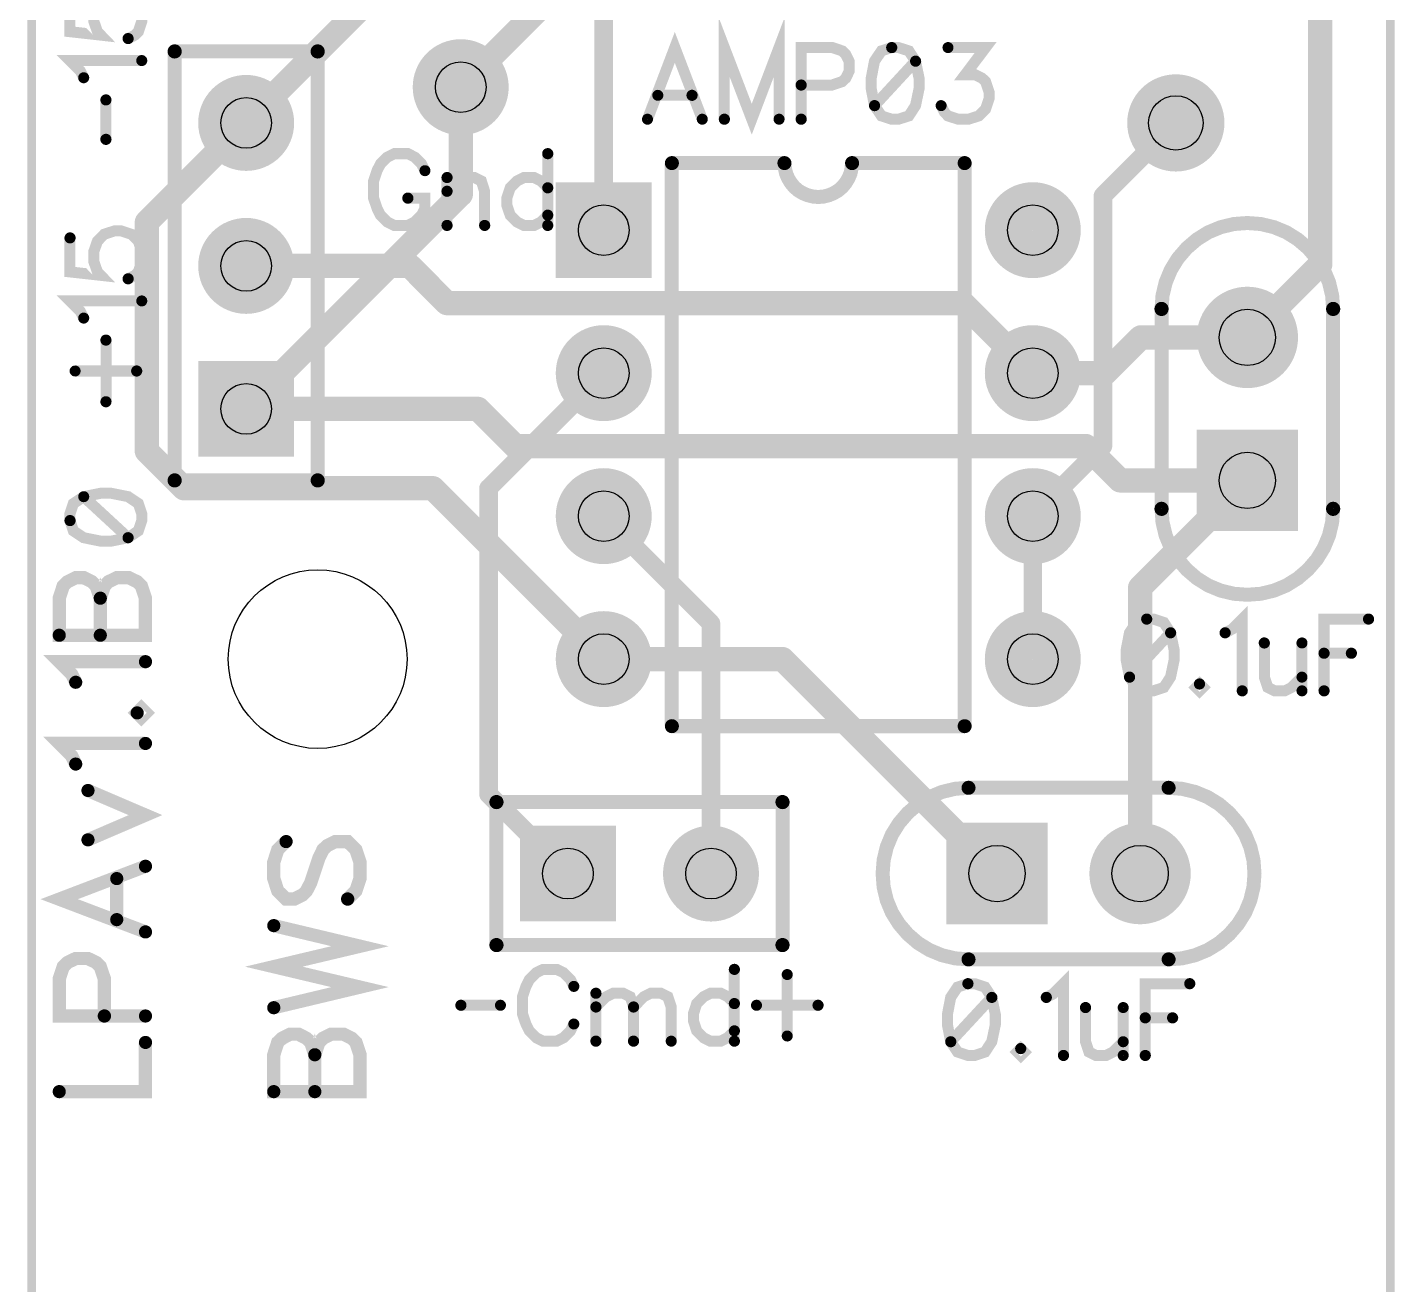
# Model space of a CAD drawing. Extents: x 0 to 0.95, y 0 to 7.58.
# Drawn here: x -0.003 to 0.953, y 3.788 to 4.667 of the extents above; entities that cross this region are included whole.
import ezdxf

# ---------------------------------------------------------------- set-up
doc = ezdxf.new("R2010")
doc.units = 0
for name, color, linetype in [('Board_Outline', 13, 'CONTINUOUS'), ('Bottom', 6, 'CONTINUOUS'), ('Bottom_Mask', 10, 'CONTINUOUS'), ('Drill_Bottom', 8, 'CONTINUOUS'), ('Drill_Top', 7, 'CONTINUOUS'), ('Top', 5, 'CONTINUOUS'), ('Top_Assy', 1, 'CONTINUOUS'), ('Top_Mask', 3, 'CONTINUOUS'), ('Top_Silk', 2, 'CONTINUOUS')]:
    doc.layers.add(name, color=color, linetype=linetype)

msp = doc.modelspace()

# ---------------------------------------------------------------- linework, layer by layer
at = {"layer": 'Board_Outline', "linetype": 'CONTINUOUS', "const_width": 0.006}
msp.add_lwpolyline([(0, 0), (0.95, 0), (0.95, 7.575), (0, 7.575), (0, 0)], dxfattribs=at)
at = {"layer": 'Bottom', "linetype": 'CONTINUOUS'}
for points, const_width in [([(0.901, 5.425), (0.901, 4.501)], 0.017), ([(0.275, 4.725), (0.15, 4.6)], 0.017), ([(0.3, 4.625), (0.4, 4.725)], 0.017), ([(0.3, 4.55), (0.3, 4.625)], 0.017), ([(0.749, 4.549), (0.8, 4.6)], 0.013), ([(0.15, 4.4), (0.3, 4.55)], 0.017), ([(0.749, 4.374), (0.749, 4.549)], 0.013), ([(0.901, 4.501), (0.85, 4.45)], 0.017), ([(0.4, 4.425), (0.3195, 4.3445)], 0.013), ([(0.7, 4.325), (0.749, 4.374)], 0.013), ([(0.3195, 4.3445), (0.3195, 4.1305)], 0.013), ([(0.85, 4.35), (0.775, 4.275)], 0.017), ([(0.4, 4.325), (0.475, 4.25)], 0.013), ([(0.7, 4.225), (0.7, 4.325)], 0.013), ([(0.7, 4.325), (0.7, 4.325)], 0.013), ([(0.775, 4.275), (0.775, 4.075)], 0.017), ([(0.475, 4.25), (0.475, 4.075)], 0.013), ([(0.3195, 4.1305), (0.375, 4.075)], 0.013)]:
    msp.add_lwpolyline(points, dxfattribs=dict(at, const_width=const_width))
for points, const_width in [([(0.3148, 4.625, 1), (0.2852, 4.625, 1), (0.3148, 4.625, 1)], 0.0295), ([(0.1648, 4.6, 1), (0.1352, 4.6, 1), (0.1648, 4.6, 1)], 0.0295), ([(0.2958, 4.625, 1), (0.3043, 4.625, 1), (0.2958, 4.625, 1)], 0.0085), ([(0.2958, 4.625, 1), (0.3043, 4.625, 1), (0.2958, 4.625, 1)], 0.0085), ([(0.815, 4.6, 1), (0.785, 4.6, 1), (0.815, 4.6, 1)], 0.03), ([(0.1457, 4.6, 1), (0.1543, 4.6, 1), (0.1457, 4.6, 1)], 0.0085), ([(0.7968, 4.6, 1), (0.8032, 4.6, 1), (0.7968, 4.6, 1)], 0.0065), ([(0.2958, 4.55, 1), (0.3043, 4.55, 1), (0.2958, 4.55, 1)], 0.0085), ([(0.2958, 4.55, 1), (0.3043, 4.55, 1), (0.2958, 4.55, 1)], 0.0085), ([(0.7148, 4.525, 1), (0.6852, 4.525, 1), (0.7148, 4.525, 1)], 0.0295), ([(0.7458, 4.549, 1), (0.7523, 4.549, 1), (0.7458, 4.549, 1)], 0.0065), ([(0.7458, 4.549, 1), (0.7523, 4.549, 1), (0.7458, 4.549, 1)], 0.0065), ([(0.1648, 4.5, 1), (0.1352, 4.5, 1), (0.1648, 4.5, 1)], 0.0295), ([(0.8967, 4.501, 1), (0.9052, 4.501, 1), (0.8967, 4.501, 1)], 0.0085), ([(0.8967, 4.501, 1), (0.9052, 4.501, 1), (0.8967, 4.501, 1)], 0.0085), ([(0.8657, 4.45, 1), (0.8343, 4.45, 1), (0.8657, 4.45, 1)], 0.0315), ([(0.8458, 4.45, 1), (0.8543, 4.45, 1), (0.8458, 4.45, 1)], 0.0085), ([(0.4148, 4.425, 1), (0.3852, 4.425, 1), (0.4148, 4.425, 1)], 0.0295), ([(0.7148, 4.425, 1), (0.6852, 4.425, 1), (0.7148, 4.425, 1)], 0.0295), ([(0.3968, 4.425, 1), (0.4032, 4.425, 1), (0.3968, 4.425, 1)], 0.0065), ([(0.1457, 4.4, 1), (0.1543, 4.4, 1), (0.1457, 4.4, 1)], 0.0085), ([(0.7458, 4.374, 1), (0.7523, 4.374, 1), (0.7458, 4.374, 1)], 0.0065), ([(0.7458, 4.374, 1), (0.7523, 4.374, 1), (0.7458, 4.374, 1)], 0.0065), ([(0.3162, 4.3445, 1), (0.3227, 4.3445, 1), (0.3162, 4.3445, 1)], 0.0065), ([(0.3162, 4.3445, 1), (0.3227, 4.3445, 1), (0.3162, 4.3445, 1)], 0.0065), ([(0.4148, 4.325, 1), (0.3852, 4.325, 1), (0.4148, 4.325, 1)], 0.0295), ([(0.7148, 4.325, 1), (0.6852, 4.325, 1), (0.7148, 4.325, 1)], 0.0295), ([(0.8458, 4.35, 1), (0.8543, 4.35, 1), (0.8458, 4.35, 1)], 0.0085), ([(0.3968, 4.325, 1), (0.4032, 4.325, 1), (0.3968, 4.325, 1)], 0.0065), ([(0.6968, 4.325, 1), (0.7032, 4.325, 1), (0.6968, 4.325, 1)], 0.0065), ([(0.6968, 4.325, 1), (0.7032, 4.325, 1), (0.6968, 4.325, 1)], 0.0065), ([(0.6968, 4.325, 1), (0.7032, 4.325, 1), (0.6968, 4.325, 1)], 0.0065), ([(0.7708, 4.275, 1), (0.7792, 4.275, 1), (0.7708, 4.275, 1)], 0.0085), ([(0.7708, 4.275, 1), (0.7792, 4.275, 1), (0.7708, 4.275, 1)], 0.0085), ([(0.4148, 4.225, 1), (0.3852, 4.225, 1), (0.4148, 4.225, 1)], 0.0295), ([(0.4718, 4.25, 1), (0.4782, 4.25, 1), (0.4718, 4.25, 1)], 0.0065), ([(0.4718, 4.25, 1), (0.4782, 4.25, 1), (0.4718, 4.25, 1)], 0.0065), ([(0.7148, 4.225, 1), (0.6852, 4.225, 1), (0.7148, 4.225, 1)], 0.0295), ([(0.6968, 4.225, 1), (0.7032, 4.225, 1), (0.6968, 4.225, 1)], 0.0065), ([(0.3162, 4.1305, 1), (0.3227, 4.1305, 1), (0.3162, 4.1305, 1)], 0.0065), ([(0.3162, 4.1305, 1), (0.3227, 4.1305, 1), (0.3162, 4.1305, 1)], 0.0065), ([(0.4898, 4.075, 1), (0.4602, 4.075, 1), (0.4898, 4.075, 1)], 0.0295), ([(0.7907, 4.075, 1), (0.7593, 4.075, 1), (0.7907, 4.075, 1)], 0.0315), ([(0.7708, 4.075, 1), (0.7792, 4.075, 1), (0.7708, 4.075, 1)], 0.0085), ([(0.3718, 4.075, 1), (0.3782, 4.075, 1), (0.3718, 4.075, 1)], 0.0065), ([(0.4718, 4.075, 1), (0.4782, 4.075, 1), (0.4718, 4.075, 1)], 0.0065)]:
    msp.add_lwpolyline(points, format="xyb", dxfattribs=dict(at, const_width=const_width))
at = {"layer": 'Bottom'}
for points in [[(0.3705, 4.5545), (0.4295, 4.5545), (0.3705, 4.4955), (0.4295, 4.4955)], [(0.1205, 4.4295), (0.1795, 4.4295), (0.1205, 4.3705), (0.1795, 4.3705)], [(0.8185, 4.3815), (0.8815, 4.3815), (0.8185, 4.3185), (0.8815, 4.3185)], [(0.3455, 4.1045), (0.4045, 4.1045), (0.3455, 4.0455), (0.4045, 4.0455)], [(0.6435, 4.1065), (0.7065, 4.1065), (0.6435, 4.0435), (0.7065, 4.0435)]]:
    msp.add_solid(points, dxfattribs=at)
at = {"layer": 'Bottom_Mask', "linetype": 'CONTINUOUS'}
for points, const_width in [([(0.3168, 4.625, 1), (0.2832, 4.625, 1), (0.3168, 4.625, 1)], 0.0335), ([(0.2832, 4.625, 1), (0.3168, 4.625, 1), (0.2832, 4.625, 1)], 0.0335), ([(0.1668, 4.6, 1), (0.1332, 4.6, 1), (0.1668, 4.6, 1)], 0.0335), ([(0.1332, 4.6, 1), (0.1668, 4.6, 1), (0.1332, 4.6, 1)], 0.0335), ([(0.817, 4.6, 1), (0.783, 4.6, 1), (0.817, 4.6, 1)], 0.034), ([(0.783, 4.6, 1), (0.817, 4.6, 1), (0.783, 4.6, 1)], 0.034), ([(0.7168, 4.525, 1), (0.6832, 4.525, 1), (0.7168, 4.525, 1)], 0.0335), ([(0.6832, 4.525, 1), (0.7168, 4.525, 1), (0.6832, 4.525, 1)], 0.0335), ([(0.1668, 4.5, 1), (0.1332, 4.5, 1), (0.1668, 4.5, 1)], 0.0335), ([(0.1332, 4.5, 1), (0.1668, 4.5, 1), (0.1332, 4.5, 1)], 0.0335), ([(0.8677, 4.45, 1), (0.8323, 4.45, 1), (0.8677, 4.45, 1)], 0.0355), ([(0.8323, 4.45, 1), (0.8677, 4.45, 1), (0.8323, 4.45, 1)], 0.0355), ([(0.4168, 4.425, 1), (0.3832, 4.425, 1), (0.4168, 4.425, 1)], 0.0335), ([(0.3832, 4.425, 1), (0.4168, 4.425, 1), (0.3832, 4.425, 1)], 0.0335), ([(0.7168, 4.425, 1), (0.6832, 4.425, 1), (0.7168, 4.425, 1)], 0.0335), ([(0.6832, 4.425, 1), (0.7168, 4.425, 1), (0.6832, 4.425, 1)], 0.0335), ([(0.4168, 4.325, 1), (0.3832, 4.325, 1), (0.4168, 4.325, 1)], 0.0335), ([(0.3832, 4.325, 1), (0.4168, 4.325, 1), (0.3832, 4.325, 1)], 0.0335), ([(0.7168, 4.325, 1), (0.6832, 4.325, 1), (0.7168, 4.325, 1)], 0.0335), ([(0.6832, 4.325, 1), (0.7168, 4.325, 1), (0.6832, 4.325, 1)], 0.0335), ([(0.4168, 4.225, 1), (0.3832, 4.225, 1), (0.4168, 4.225, 1)], 0.0335), ([(0.3832, 4.225, 1), (0.4168, 4.225, 1), (0.3832, 4.225, 1)], 0.0335), ([(0.7168, 4.225, 1), (0.6832, 4.225, 1), (0.7168, 4.225, 1)], 0.0335), ([(0.6832, 4.225, 1), (0.7168, 4.225, 1), (0.6832, 4.225, 1)], 0.0335), ([(0.4918, 4.075, 1), (0.4582, 4.075, 1), (0.4918, 4.075, 1)], 0.0335), ([(0.4582, 4.075, 1), (0.4918, 4.075, 1), (0.4582, 4.075, 1)], 0.0335), ([(0.7927, 4.075, 1), (0.7573, 4.075, 1), (0.7927, 4.075, 1)], 0.0355), ([(0.7573, 4.075, 1), (0.7927, 4.075, 1), (0.7573, 4.075, 1)], 0.0355)]:
    msp.add_lwpolyline(points, format="xyb", dxfattribs=dict(at, const_width=const_width))
at = {"layer": 'Bottom_Mask'}
for points in [[(0.3665, 4.5585), (0.4335, 4.5585), (0.3665, 4.4915), (0.4335, 4.4915)], [(0.1165, 4.4335), (0.1835, 4.4335), (0.1165, 4.3665), (0.1835, 4.3665)], [(0.8145, 4.3855), (0.8855, 4.3855), (0.8145, 4.3145), (0.8855, 4.3145)], [(0.3415, 4.1085), (0.4085, 4.1085), (0.3415, 4.0415), (0.4085, 4.0415)], [(0.6395, 4.1105), (0.7105, 4.1105), (0.6395, 4.0395), (0.7105, 4.0395)]]:
    msp.add_solid(points, dxfattribs=at)
at = {"layer": 'Drill_Bottom'}
for centre, radius in [((0.3, 4.625), 0.0177), ((0.15, 4.6), 0.0177), ((0.8, 4.6), 0.019), ((0.4, 4.525), 0.0177), ((0.7, 4.525), 0.0177), ((0.15, 4.5), 0.0177), ((0.85, 4.45), 0.0197), ((0.4, 4.425), 0.0177), ((0.7, 4.425), 0.0177), ((0.15, 4.4), 0.0177), ((0.85, 4.35), 0.0197), ((0.4, 4.325), 0.0177), ((0.7, 4.325), 0.0177), ((0.2, 4.225), 0.0625), ((0.4, 4.225), 0.0177), ((0.7, 4.225), 0.0177), ((0.375, 4.075), 0.0177), ((0.475, 4.075), 0.0177), ((0.675, 4.075), 0.0197), ((0.775, 4.075), 0.0197)]:
    msp.add_circle(centre, radius, dxfattribs=at)
at = {"layer": 'Drill_Top'}
for centre, radius in [((0.3, 4.625), 0.0177), ((0.15, 4.6), 0.0177), ((0.8, 4.6), 0.019), ((0.4, 4.525), 0.0177), ((0.7, 4.525), 0.0177), ((0.15, 4.5), 0.0177), ((0.85, 4.45), 0.0197), ((0.4, 4.425), 0.0177), ((0.7, 4.425), 0.0177), ((0.15, 4.4), 0.0177), ((0.85, 4.35), 0.0197), ((0.4, 4.325), 0.0177), ((0.7, 4.325), 0.0177), ((0.2, 4.225), 0.0625), ((0.4, 4.225), 0.0177), ((0.7, 4.225), 0.0177), ((0.375, 4.075), 0.0177), ((0.475, 4.075), 0.0177), ((0.675, 4.075), 0.0197), ((0.775, 4.075), 0.0197)]:
    msp.add_circle(centre, radius, dxfattribs=at)
at = {"layer": 'Top', "linetype": 'CONTINUOUS'}
for points, const_width in [([(0.4, 4.699), (0.4, 4.525)], 0.013), ([(0.0805, 4.5305), (0.15, 4.6)], 0.017), ([(0.0805, 4.3705), (0.0805, 4.5305)], 0.017), ([(0.2644, 4.5), (0.15, 4.5)], 0.017), ([(0.2903, 4.474), (0.2644, 4.5)], 0.017), ([(0.651, 4.474), (0.2903, 4.474)], 0.017), ([(0.7, 4.425), (0.651, 4.474)], 0.017), ([(0.7755, 4.45), (0.7505, 4.425)], 0.017), ([(0.85, 4.45), (0.7755, 4.45)], 0.017), ([(0.7505, 4.425), (0.7, 4.425)], 0.017), ([(0.312, 4.4), (0.15, 4.4)], 0.017), ([(0.338, 4.374), (0.312, 4.4)], 0.017), ([(0.1065, 4.3445), (0.0805, 4.3705)], 0.017), ([(0.737, 4.374), (0.338, 4.374)], 0.017), ([(0.761, 4.35), (0.737, 4.374)], 0.017), ([(0.2805, 4.3445), (0.1065, 4.3445)], 0.017), ([(0.4, 4.225), (0.2805, 4.3445)], 0.017), ([(0.85, 4.35), (0.761, 4.35)], 0.017), ([(0.525, 4.225), (0.4, 4.225)], 0.017), ([(0.675, 4.075), (0.525, 4.225)], 0.017)]:
    msp.add_lwpolyline(points, dxfattribs=dict(at, const_width=const_width))
for points, const_width in [([(0.3148, 4.625, 1), (0.2852, 4.625, 1), (0.3148, 4.625, 1)], 0.0295), ([(0.1648, 4.6, 1), (0.1352, 4.6, 1), (0.1648, 4.6, 1)], 0.0295), ([(0.815, 4.6, 1), (0.785, 4.6, 1), (0.815, 4.6, 1)], 0.03), ([(0.1457, 4.6, 1), (0.1543, 4.6, 1), (0.1457, 4.6, 1)], 0.0085), ([(0.7148, 4.525, 1), (0.6852, 4.525, 1), (0.7148, 4.525, 1)], 0.0295), ([(0.0763, 4.5305, 1), (0.0848, 4.5305, 1), (0.0763, 4.5305, 1)], 0.0085), ([(0.0763, 4.5305, 1), (0.0848, 4.5305, 1), (0.0763, 4.5305, 1)], 0.0085), ([(0.3968, 4.525, 1), (0.4032, 4.525, 1), (0.3968, 4.525, 1)], 0.0065), ([(0.1648, 4.5, 1), (0.1352, 4.5, 1), (0.1648, 4.5, 1)], 0.0295), ([(0.1457, 4.5, 1), (0.1543, 4.5, 1), (0.1457, 4.5, 1)], 0.0085), ([(0.2601, 4.5, 1), (0.2686, 4.5, 1), (0.2601, 4.5, 1)], 0.0085), ([(0.2601, 4.5, 1), (0.2686, 4.5, 1), (0.2601, 4.5, 1)], 0.0085), ([(0.2861, 4.474, 1), (0.2946, 4.474, 1), (0.2861, 4.474, 1)], 0.0085), ([(0.2861, 4.474, 1), (0.2946, 4.474, 1), (0.2861, 4.474, 1)], 0.0085), ([(0.6467, 4.474, 1), (0.6552, 4.474, 1), (0.6467, 4.474, 1)], 0.0085), ([(0.6467, 4.474, 1), (0.6552, 4.474, 1), (0.6467, 4.474, 1)], 0.0085), ([(0.8657, 4.45, 1), (0.8343, 4.45, 1), (0.8657, 4.45, 1)], 0.0315), ([(0.7713, 4.45, 1), (0.7798, 4.45, 1), (0.7713, 4.45, 1)], 0.0085), ([(0.7713, 4.45, 1), (0.7798, 4.45, 1), (0.7713, 4.45, 1)], 0.0085), ([(0.8458, 4.45, 1), (0.8543, 4.45, 1), (0.8458, 4.45, 1)], 0.0085), ([(0.4148, 4.425, 1), (0.3852, 4.425, 1), (0.4148, 4.425, 1)], 0.0295), ([(0.7148, 4.425, 1), (0.6852, 4.425, 1), (0.7148, 4.425, 1)], 0.0295), ([(0.6957, 4.425, 1), (0.7043, 4.425, 1), (0.6957, 4.425, 1)], 0.0085), ([(0.6957, 4.425, 1), (0.7043, 4.425, 1), (0.6957, 4.425, 1)], 0.0085), ([(0.7463, 4.425, 1), (0.7548, 4.425, 1), (0.7463, 4.425, 1)], 0.0085), ([(0.7463, 4.425, 1), (0.7548, 4.425, 1), (0.7463, 4.425, 1)], 0.0085), ([(0.1457, 4.4, 1), (0.1543, 4.4, 1), (0.1457, 4.4, 1)], 0.0085), ([(0.3078, 4.4, 1), (0.3163, 4.4, 1), (0.3078, 4.4, 1)], 0.0085), ([(0.3078, 4.4, 1), (0.3163, 4.4, 1), (0.3078, 4.4, 1)], 0.0085), ([(0.0763, 4.3705, 1), (0.0848, 4.3705, 1), (0.0763, 4.3705, 1)], 0.0085), ([(0.0763, 4.3705, 1), (0.0848, 4.3705, 1), (0.0763, 4.3705, 1)], 0.0085), ([(0.3337, 4.374, 1), (0.3422, 4.374, 1), (0.3337, 4.374, 1)], 0.0085), ([(0.3337, 4.374, 1), (0.3422, 4.374, 1), (0.3337, 4.374, 1)], 0.0085), ([(0.7328, 4.374, 1), (0.7413, 4.374, 1), (0.7328, 4.374, 1)], 0.0085), ([(0.7328, 4.374, 1), (0.7413, 4.374, 1), (0.7328, 4.374, 1)], 0.0085), ([(0.1023, 4.3445, 1), (0.1108, 4.3445, 1), (0.1023, 4.3445, 1)], 0.0085), ([(0.1023, 4.3445, 1), (0.1108, 4.3445, 1), (0.1023, 4.3445, 1)], 0.0085), ([(0.2763, 4.3445, 1), (0.2848, 4.3445, 1), (0.2763, 4.3445, 1)], 0.0085), ([(0.2763, 4.3445, 1), (0.2848, 4.3445, 1), (0.2763, 4.3445, 1)], 0.0085), ([(0.4148, 4.325, 1), (0.3852, 4.325, 1), (0.4148, 4.325, 1)], 0.0295), ([(0.7148, 4.325, 1), (0.6852, 4.325, 1), (0.7148, 4.325, 1)], 0.0295), ([(0.7568, 4.35, 1), (0.7653, 4.35, 1), (0.7568, 4.35, 1)], 0.0085), ([(0.7568, 4.35, 1), (0.7653, 4.35, 1), (0.7568, 4.35, 1)], 0.0085), ([(0.8458, 4.35, 1), (0.8543, 4.35, 1), (0.8458, 4.35, 1)], 0.0085), ([(0.4148, 4.225, 1), (0.3852, 4.225, 1), (0.4148, 4.225, 1)], 0.0295), ([(0.7148, 4.225, 1), (0.6852, 4.225, 1), (0.7148, 4.225, 1)], 0.0295), ([(0.3958, 4.225, 1), (0.4042, 4.225, 1), (0.3958, 4.225, 1)], 0.0085), ([(0.3958, 4.225, 1), (0.4042, 4.225, 1), (0.3958, 4.225, 1)], 0.0085), ([(0.5207, 4.225, 1), (0.5292, 4.225, 1), (0.5207, 4.225, 1)], 0.0085), ([(0.5207, 4.225, 1), (0.5292, 4.225, 1), (0.5207, 4.225, 1)], 0.0085), ([(0.4898, 4.075, 1), (0.4602, 4.075, 1), (0.4898, 4.075, 1)], 0.0295), ([(0.7907, 4.075, 1), (0.7593, 4.075, 1), (0.7907, 4.075, 1)], 0.0315), ([(0.6707, 4.075, 1), (0.6792, 4.075, 1), (0.6707, 4.075, 1)], 0.0085)]:
    msp.add_lwpolyline(points, format="xyb", dxfattribs=dict(at, const_width=const_width))
at = {"layer": 'Top'}
for points in [[(0.3705, 4.5545), (0.4295, 4.5545), (0.3705, 4.4955), (0.4295, 4.4955)], [(0.1205, 4.4295), (0.1795, 4.4295), (0.1205, 4.3705), (0.1795, 4.3705)], [(0.8185, 4.3815), (0.8815, 4.3815), (0.8185, 4.3185), (0.8815, 4.3185)], [(0.3455, 4.1045), (0.4045, 4.1045), (0.3455, 4.0455), (0.4045, 4.0455)], [(0.6435, 4.1065), (0.7065, 4.1065), (0.6435, 4.0435), (0.7065, 4.0435)]]:
    msp.add_solid(points, dxfattribs=at)
at = {"layer": 'Top_Assy', "linetype": 'CONTINUOUS', "const_width": 0.0093}
for points in [[(0.0193, 4.2417), (0.0796, 4.2417), (0.0796, 4.2676), (0.0767, 4.2762), (0.0738, 4.2791), (0.0681, 4.2819), (0.0595, 4.2819), (0.0537, 4.2791), (0.0509, 4.2762), (0.048, 4.2676), (0.0451, 4.2762), (0.0422, 4.2791), (0.0365, 4.2819), (0.0308, 4.2819), (0.0251, 4.2791), (0.0221, 4.2762), (0.0193, 4.2676), (0.0193, 4.2417)], [(0.048, 4.2417), (0.048, 4.2676)], [(0.0308, 4.2088), (0.0279, 4.2146), (0.0193, 4.2232), (0.0796, 4.2232)], [(0.0738, 4.1874), (0.0767, 4.1845), (0.0796, 4.1874), (0.0767, 4.1903), (0.0738, 4.1874)], [(0.0308, 4.1516), (0.0279, 4.1574), (0.0193, 4.166), (0.0796, 4.166)], [(0.0394, 4.0986), (0.0796, 4.1159), (0.0394, 4.1331)], [(0.1779, 4.0974), (0.1721, 4.0917), (0.1693, 4.083), (0.1693, 4.0716), (0.1721, 4.0629), (0.1779, 4.0572), (0.1836, 4.0572), (0.1894, 4.0601), (0.1922, 4.0629), (0.1951, 4.0686), (0.2009, 4.0859), (0.2037, 4.0917), (0.2066, 4.0945), (0.2123, 4.0974), (0.2209, 4.0974), (0.2267, 4.0917), (0.2296, 4.083), (0.2296, 4.0716), (0.2267, 4.0629), (0.2209, 4.0572)], [(0.0796, 4.0801), (0.0193, 4.0571), (0.0796, 4.0342)], [(0.0595, 4.0428), (0.0595, 4.0715)], [(0.1693, 3.9812), (0.2296, 3.9956), (0.1693, 4.0099), (0.2296, 4.0242), (0.1693, 4.0386)], [(0.0509, 3.9754), (0.0509, 4.0013), (0.048, 4.0099), (0.0451, 4.0128), (0.0394, 4.0156), (0.0308, 4.0156), (0.0251, 4.0128), (0.0221, 4.0099), (0.0193, 4.0013), (0.0193, 3.9754), (0.0796, 3.9754)], [(0.0193, 3.9225), (0.0796, 3.9225), (0.0796, 3.9569)], [(0.1693, 3.9225), (0.2296, 3.9225), (0.2296, 3.9483), (0.2267, 3.957), (0.2238, 3.9598), (0.2181, 3.9627), (0.2095, 3.9627), (0.2037, 3.9598), (0.2009, 3.957), (0.198, 3.9483), (0.1951, 3.957), (0.1922, 3.9598), (0.1865, 3.9627), (0.1808, 3.9627), (0.1751, 3.9598), (0.1721, 3.957), (0.1693, 3.9483), (0.1693, 3.9225)], [(0.198, 3.9225), (0.198, 3.9483)]]:
    msp.add_lwpolyline(points, dxfattribs=at)
at = {"layer": 'Top_Assy', "linetype": 'CONTINUOUS', "const_width": 0.0046}
for points in [[(0.0457, 4.2676, 1), (0.0503, 4.2676, 1), (0.0457, 4.2676, 1)], [(0.017, 4.2417, 1), (0.0216, 4.2417, 1), (0.017, 4.2417, 1)], [(0.0457, 4.2417, 1), (0.0503, 4.2417, 1), (0.0457, 4.2417, 1)], [(0.0773, 4.2232, 1), (0.0819, 4.2232, 1), (0.0773, 4.2232, 1)], [(0.0285, 4.2088, 1), (0.0331, 4.2088, 1), (0.0285, 4.2088, 1)], [(0.0715, 4.1874, 1), (0.0761, 4.1874, 1), (0.0715, 4.1874, 1)], [(0.0773, 4.166, 1), (0.0819, 4.166, 1), (0.0773, 4.166, 1)], [(0.0285, 4.1516, 1), (0.0331, 4.1516, 1), (0.0285, 4.1516, 1)], [(0.0371, 4.1331, 1), (0.0417, 4.1331, 1), (0.0371, 4.1331, 1)], [(0.0371, 4.0986, 1), (0.0417, 4.0986, 1), (0.0371, 4.0986, 1)], [(0.1756, 4.0974, 1), (0.1802, 4.0974, 1), (0.1756, 4.0974, 1)], [(0.0773, 4.0801, 1), (0.0819, 4.0801, 1), (0.0773, 4.0801, 1)], [(0.0572, 4.0715, 1), (0.0618, 4.0715, 1), (0.0572, 4.0715, 1)], [(0.2186, 4.0572, 1), (0.2233, 4.0572, 1), (0.2186, 4.0572, 1)], [(0.0572, 4.0428, 1), (0.0618, 4.0428, 1), (0.0572, 4.0428, 1)], [(0.0773, 4.0342, 1), (0.0819, 4.0342, 1), (0.0773, 4.0342, 1)], [(0.167, 4.0386, 1), (0.1716, 4.0386, 1), (0.167, 4.0386, 1)], [(0.0485, 3.9754, 1), (0.0532, 3.9754, 1), (0.0485, 3.9754, 1)], [(0.0773, 3.9754, 1), (0.0819, 3.9754, 1), (0.0773, 3.9754, 1)], [(0.167, 3.9812, 1), (0.1716, 3.9812, 1), (0.167, 3.9812, 1)], [(0.0773, 3.9569, 1), (0.0819, 3.9569, 1), (0.0773, 3.9569, 1)], [(0.1957, 3.9483, 1), (0.2003, 3.9483, 1), (0.1957, 3.9483, 1)], [(0.017, 3.9225, 1), (0.0216, 3.9225, 1), (0.017, 3.9225, 1)], [(0.167, 3.9225, 1), (0.1716, 3.9225, 1), (0.167, 3.9225, 1)], [(0.1957, 3.9225, 1), (0.2003, 3.9225, 1), (0.1957, 3.9225, 1)]]:
    msp.add_lwpolyline(points, format="xyb", dxfattribs=at)
at = {"layer": 'Top_Mask', "linetype": 'CONTINUOUS'}
for points, const_width in [([(0.3168, 4.625, 1), (0.2832, 4.625, 1), (0.3168, 4.625, 1)], 0.0335), ([(0.2832, 4.625, 1), (0.3168, 4.625, 1), (0.2832, 4.625, 1)], 0.0335), ([(0.1668, 4.6, 1), (0.1332, 4.6, 1), (0.1668, 4.6, 1)], 0.0335), ([(0.1332, 4.6, 1), (0.1668, 4.6, 1), (0.1332, 4.6, 1)], 0.0335), ([(0.817, 4.6, 1), (0.783, 4.6, 1), (0.817, 4.6, 1)], 0.034), ([(0.783, 4.6, 1), (0.817, 4.6, 1), (0.783, 4.6, 1)], 0.034), ([(0.7168, 4.525, 1), (0.6832, 4.525, 1), (0.7168, 4.525, 1)], 0.0335), ([(0.6832, 4.525, 1), (0.7168, 4.525, 1), (0.6832, 4.525, 1)], 0.0335), ([(0.1668, 4.5, 1), (0.1332, 4.5, 1), (0.1668, 4.5, 1)], 0.0335), ([(0.1332, 4.5, 1), (0.1668, 4.5, 1), (0.1332, 4.5, 1)], 0.0335), ([(0.8677, 4.45, 1), (0.8323, 4.45, 1), (0.8677, 4.45, 1)], 0.0355), ([(0.8323, 4.45, 1), (0.8677, 4.45, 1), (0.8323, 4.45, 1)], 0.0355), ([(0.4168, 4.425, 1), (0.3832, 4.425, 1), (0.4168, 4.425, 1)], 0.0335), ([(0.3832, 4.425, 1), (0.4168, 4.425, 1), (0.3832, 4.425, 1)], 0.0335), ([(0.7168, 4.425, 1), (0.6832, 4.425, 1), (0.7168, 4.425, 1)], 0.0335), ([(0.6832, 4.425, 1), (0.7168, 4.425, 1), (0.6832, 4.425, 1)], 0.0335), ([(0.4168, 4.325, 1), (0.3832, 4.325, 1), (0.4168, 4.325, 1)], 0.0335), ([(0.3832, 4.325, 1), (0.4168, 4.325, 1), (0.3832, 4.325, 1)], 0.0335), ([(0.7168, 4.325, 1), (0.6832, 4.325, 1), (0.7168, 4.325, 1)], 0.0335), ([(0.6832, 4.325, 1), (0.7168, 4.325, 1), (0.6832, 4.325, 1)], 0.0335), ([(0.4168, 4.225, 1), (0.3832, 4.225, 1), (0.4168, 4.225, 1)], 0.0335), ([(0.3832, 4.225, 1), (0.4168, 4.225, 1), (0.3832, 4.225, 1)], 0.0335), ([(0.7168, 4.225, 1), (0.6832, 4.225, 1), (0.7168, 4.225, 1)], 0.0335), ([(0.6832, 4.225, 1), (0.7168, 4.225, 1), (0.6832, 4.225, 1)], 0.0335), ([(0.4918, 4.075, 1), (0.4582, 4.075, 1), (0.4918, 4.075, 1)], 0.0335), ([(0.4582, 4.075, 1), (0.4918, 4.075, 1), (0.4582, 4.075, 1)], 0.0335), ([(0.7927, 4.075, 1), (0.7573, 4.075, 1), (0.7927, 4.075, 1)], 0.0355), ([(0.7573, 4.075, 1), (0.7927, 4.075, 1), (0.7573, 4.075, 1)], 0.0355)]:
    msp.add_lwpolyline(points, format="xyb", dxfattribs=dict(at, const_width=const_width))
at = {"layer": 'Top_Mask'}
for points in [[(0.3665, 4.5585), (0.4335, 4.5585), (0.3665, 4.4915), (0.4335, 4.4915)], [(0.1165, 4.4335), (0.1835, 4.4335), (0.1165, 4.3665), (0.1835, 4.3665)], [(0.8145, 4.3855), (0.8855, 4.3855), (0.8145, 4.3145), (0.8855, 4.3145)], [(0.3415, 4.1085), (0.4085, 4.1085), (0.3415, 4.0415), (0.4085, 4.0415)], [(0.6395, 4.1105), (0.7105, 4.1105), (0.6395, 4.0395), (0.7105, 4.0395)]]:
    msp.add_solid(points, dxfattribs=at)
at = {"layer": 'Top_Silk', "linetype": 'CONTINUOUS'}
for points, const_width in [([(0.0268, 4.6877), (0.0268, 4.6638), (0.0483, 4.6614), (0.046, 4.6638), (0.0435, 4.671), (0.0435, 4.6781), (0.046, 4.6853), (0.0507, 4.6901), (0.0579, 4.6925), (0.0626, 4.6925), (0.0698, 4.6901), (0.0746, 4.6853), (0.077, 4.6781), (0.077, 4.671), (0.0746, 4.6638), (0.0722, 4.6614), (0.0675, 4.659)], 0.0077), ([(0.5226, 4.6026), (0.5226, 4.6528), (0.5035, 4.6026), (0.4843, 4.6528), (0.4843, 4.6026)], 0.0077), ([(0.4689, 4.6026), (0.4497, 4.6528), (0.4306, 4.6026)], 0.0077), ([(0.538, 4.6265), (0.5596, 4.6265), (0.5667, 4.6289), (0.5692, 4.6313), (0.5715, 4.636), (0.5715, 4.6432), (0.5692, 4.648), (0.5667, 4.6504), (0.5596, 4.6528), (0.538, 4.6528), (0.538, 4.6026)], 0.0077), ([(0.6013, 4.6527), (0.5942, 4.6504), (0.5893, 4.6432), (0.587, 4.6312), (0.587, 4.6241), (0.5893, 4.6121), (0.5942, 4.6049), (0.6013, 4.6026), (0.6061, 4.6026), (0.6133, 4.6049), (0.618, 4.6121), (0.6205, 4.6241), (0.6205, 4.6312), (0.618, 4.6432), (0.6133, 4.6504), (0.6061, 4.6527), (0.6013, 4.6527)], 0.0077), ([(0.6407, 4.6527), (0.667, 4.6527), (0.6526, 4.6336), (0.6598, 4.6336), (0.6646, 4.6312), (0.667, 4.6289), (0.6694, 4.6217), (0.6694, 4.6169), (0.667, 4.6097), (0.6622, 4.6049), (0.655, 4.6026), (0.6478, 4.6026), (0.6407, 4.6049), (0.6383, 4.6074), (0.6359, 4.6121)], 0.0077), ([(0.0364, 4.6316), (0.034, 4.6364), (0.0268, 4.6436), (0.077, 4.6436)], 0.0077), ([(0.1, 4.35), (0.1, 4.65)], 0.0098), ([(0.2, 4.65), (0.1, 4.65)], 0.0098), ([(0.2, 4.35), (0.2, 4.65)], 0.0098), ([(0.618, 4.6432), (0.5893, 4.6121)], 0.0077), ([(0.0519, 4.5885), (0.0519, 4.6161)], 0.0077), ([(0.4378, 4.6193), (0.4617, 4.6193)], 0.0077), ([(0.275, 4.5666), (0.2726, 4.5713), (0.2678, 4.5761), (0.2631, 4.5785), (0.2535, 4.5785), (0.2487, 4.5761), (0.2439, 4.5713), (0.2415, 4.5666), (0.2391, 4.5594), (0.2391, 4.5474), (0.2415, 4.5403), (0.2439, 4.5355), (0.2487, 4.5307), (0.2535, 4.5283), (0.2631, 4.5283), (0.2678, 4.5307), (0.2726, 4.5355), (0.275, 4.5403), (0.275, 4.5474), (0.2631, 4.5474)], 0.0077), ([(0.3609, 4.5785), (0.3609, 4.5283)], 0.0077), ([(0.4476, 4.5719), (0.4476, 4.1781)], 0.0098), ([(0.4476, 4.5719), (0.5264, 4.5719)], 0.0098), ([(0.5264, 4.5719), (0.5267, 4.5682), (0.5275, 4.5646), (0.529, 4.5611), (0.5309, 4.558), (0.5333, 4.5551), (0.5361, 4.5527), (0.5393, 4.5508), (0.5427, 4.5494), (0.5463, 4.5485), (0.55, 4.5482), (0.5537, 4.5485), (0.5573, 4.5494), (0.5607, 4.5508), (0.5639, 4.5527), (0.5667, 4.5551), (0.5691, 4.558), (0.571, 4.5611), (0.5725, 4.5646), (0.5733, 4.5682), (0.5736, 4.5719)], 0.0098), ([(0.6524, 4.5719), (0.5736, 4.5719)], 0.0098), ([(0.6524, 4.5719), (0.6524, 4.1781)], 0.0098), ([(0.2904, 4.5618), (0.2904, 4.5283)], 0.0077), ([(0.2904, 4.5522), (0.2976, 4.5594), (0.3024, 4.5618), (0.3096, 4.5618), (0.3144, 4.5594), (0.3167, 4.5522), (0.3167, 4.5283)], 0.0077), ([(0.3609, 4.5546), (0.3561, 4.5594), (0.3513, 4.5618), (0.3441, 4.5618), (0.3394, 4.5594), (0.3346, 4.5546), (0.3322, 4.5474), (0.3322, 4.5426), (0.3346, 4.5355), (0.3394, 4.5307), (0.3441, 4.5283), (0.3513, 4.5283), (0.3561, 4.5307), (0.3609, 4.5355)], 0.0077), ([(0.91, 4.4699), (0.9093, 4.4793), (0.9071, 4.4885), (0.9035, 4.4972), (0.8986, 4.5052), (0.8924, 4.5124), (0.8853, 4.5185), (0.8773, 4.5235), (0.8686, 4.5271), (0.8594, 4.5293), (0.85, 4.53), (0.8406, 4.5293), (0.8314, 4.5271), (0.8227, 4.5235), (0.8147, 4.5185), (0.8076, 4.5124), (0.8014, 4.5052), (0.7965, 4.4972), (0.7929, 4.4885), (0.7907, 4.4793), (0.79, 4.4699)], 0.0098), ([(0.0268, 4.5196), (0.0268, 4.4958), (0.0483, 4.4934), (0.046, 4.4958), (0.0435, 4.503), (0.0435, 4.5101), (0.046, 4.5173), (0.0507, 4.5221), (0.0579, 4.5245), (0.0626, 4.5245), (0.0698, 4.5221), (0.0746, 4.5173), (0.077, 4.5101), (0.077, 4.503), (0.0746, 4.4958), (0.0722, 4.4934), (0.0675, 4.491)], 0.0077), ([(0.0364, 4.4635), (0.034, 4.4683), (0.0268, 4.4755), (0.077, 4.4755)], 0.0077), ([(0.79, 4.3301), (0.79, 4.4699)], 0.0098), ([(0.91, 4.3301), (0.91, 4.4699)], 0.0098), ([(0.052, 4.405), (0.052, 4.4481)], 0.0077), ([(0.0304, 4.4265), (0.0735, 4.4265)], 0.0077), ([(0.2, 4.35), (0.1, 4.35)], 0.0098), ([(0.0268, 4.3219), (0.0292, 4.3147), (0.0364, 4.3099), (0.0483, 4.3075), (0.0555, 4.3075), (0.0675, 4.3099), (0.0746, 4.3147), (0.077, 4.3219), (0.077, 4.3266), (0.0746, 4.3338), (0.0675, 4.3386), (0.0555, 4.341), (0.0483, 4.341), (0.0364, 4.3386), (0.0292, 4.3338), (0.0268, 4.3266), (0.0268, 4.3219)], 0.0077), ([(0.0364, 4.3386), (0.0675, 4.3099)], 0.0077), ([(0.79, 4.3301), (0.7907, 4.3207), (0.7929, 4.3115), (0.7965, 4.3028), (0.8014, 4.2948), (0.8076, 4.2876), (0.8147, 4.2815), (0.8227, 4.2765), (0.8314, 4.2729), (0.8406, 4.2707), (0.85, 4.27), (0.8594, 4.2707), (0.8686, 4.2729), (0.8773, 4.2765), (0.8853, 4.2815), (0.8924, 4.2876), (0.8986, 4.2948), (0.9035, 4.3028), (0.9071, 4.3115), (0.9093, 4.3207), (0.91, 4.3301)], 0.0098), ([(0.7796, 4.253), (0.7724, 4.2506), (0.7676, 4.2434), (0.7653, 4.2315), (0.7653, 4.2243), (0.7676, 4.2124), (0.7724, 4.2052), (0.7796, 4.2028), (0.7844, 4.2028), (0.7916, 4.2052), (0.7963, 4.2124), (0.7988, 4.2243), (0.7988, 4.2315), (0.7963, 4.2434), (0.7916, 4.2506), (0.7844, 4.253), (0.7796, 4.253)], 0.0077), ([(0.8344, 4.2434), (0.8393, 4.2459), (0.8464, 4.253), (0.8464, 4.2028)], 0.0077), ([(0.9347, 4.253), (0.9036, 4.253), (0.9036, 4.2028)], 0.0077), ([(0.7963, 4.2434), (0.7676, 4.2124)], 0.0077), ([(0.8619, 4.2363), (0.8619, 4.2124), (0.8643, 4.2052), (0.8691, 4.2028), (0.8762, 4.2028), (0.881, 4.2052), (0.8882, 4.2124)], 0.0077), ([(0.8882, 4.2363), (0.8882, 4.2028)], 0.0077), ([(0.9036, 4.2291), (0.9227, 4.2291)], 0.0077), ([(0.8166, 4.2076), (0.8142, 4.2052), (0.8166, 4.2028), (0.819, 4.2052), (0.8166, 4.2076)], 0.0077), ([(0.4476, 4.1781), (0.6524, 4.1781)], 0.0098), ([(0.6551, 4.135), (0.6457, 4.1343), (0.6365, 4.1321), (0.6278, 4.1285), (0.6198, 4.1236), (0.6126, 4.1174), (0.6065, 4.1103), (0.6015, 4.1023), (0.5979, 4.0936), (0.5957, 4.0844), (0.595, 4.075), (0.5957, 4.0656), (0.5979, 4.0564), (0.6015, 4.0477), (0.6065, 4.0397), (0.6126, 4.0326), (0.6198, 4.0264), (0.6278, 4.0215), (0.6365, 4.0179), (0.6457, 4.0157), (0.6551, 4.015)], 0.0098), ([(0.6551, 4.135), (0.7949, 4.135)], 0.0098), ([(0.7949, 4.015), (0.8043, 4.0157), (0.8135, 4.0179), (0.8222, 4.0215), (0.8302, 4.0264), (0.8374, 4.0326), (0.8435, 4.0397), (0.8485, 4.0477), (0.8521, 4.0564), (0.8543, 4.0656), (0.855, 4.075), (0.8543, 4.0844), (0.8521, 4.0936), (0.8485, 4.1023), (0.8435, 4.1103), (0.8374, 4.1174), (0.8302, 4.1236), (0.8222, 4.1285), (0.8135, 4.1321), (0.8043, 4.1343), (0.7949, 4.135)], 0.0098), ([(0.325, 4.025), (0.325, 4.125)], 0.0098), ([(0.325, 4.125), (0.525, 4.125)], 0.0098), ([(0.525, 4.025), (0.525, 4.125)], 0.0098), ([(0.325, 4.025), (0.525, 4.025)], 0.0098), ([(0.6551, 4.015), (0.7949, 4.015)], 0.0098), ([(0.3791, 3.9961), (0.3767, 4.0009), (0.3719, 4.0057), (0.3672, 4.008), (0.3576, 4.008), (0.3528, 4.0057), (0.348, 4.0009), (0.3456, 3.9961), (0.3432, 3.9889), (0.3432, 3.9769), (0.3456, 3.9698), (0.348, 3.965), (0.3528, 3.9602), (0.3576, 3.9578), (0.3672, 3.9578), (0.3719, 3.9602), (0.3767, 3.965), (0.3791, 3.9698)], 0.0077), ([(0.4913, 4.008), (0.4913, 3.9578)], 0.0077), ([(0.5283, 4.0044), (0.5283, 3.9614)], 0.0077), ([(0.7094, 3.9884), (0.7143, 3.9909), (0.7214, 3.998), (0.7214, 3.9478)], 0.0077), ([(0.6546, 3.998), (0.6474, 3.9956), (0.6426, 3.9884), (0.6403, 3.9765), (0.6403, 3.9693), (0.6426, 3.9574), (0.6474, 3.9502), (0.6546, 3.9478), (0.6594, 3.9478), (0.6666, 3.9502), (0.6713, 3.9574), (0.6738, 3.9693), (0.6738, 3.9765), (0.6713, 3.9884), (0.6666, 3.9956), (0.6594, 3.998), (0.6546, 3.998)], 0.0077), ([(0.8097, 3.998), (0.7786, 3.998), (0.7786, 3.9478)], 0.0077), ([(0.3002, 3.9829), (0.3278, 3.9829)], 0.0077), ([(0.3945, 3.9913), (0.3945, 3.9578)], 0.0077), ([(0.3945, 3.9817), (0.4017, 3.9889), (0.4065, 3.9913), (0.4137, 3.9913), (0.4185, 3.9889), (0.4209, 3.9817), (0.4209, 3.9578)], 0.0077), ([(0.4209, 3.9817), (0.428, 3.9889), (0.4328, 3.9913), (0.44, 3.9913), (0.4448, 3.9889), (0.4472, 3.9817), (0.4472, 3.9578)], 0.0077), ([(0.4913, 3.9841), (0.4866, 3.9889), (0.4818, 3.9913), (0.4746, 3.9913), (0.4698, 3.9889), (0.465, 3.9841), (0.4627, 3.9769), (0.4627, 3.9722), (0.465, 3.965), (0.4698, 3.9602), (0.4746, 3.9578), (0.4818, 3.9578), (0.4866, 3.9602), (0.4913, 3.965)], 0.0077), ([(0.5068, 3.9829), (0.5498, 3.9829)], 0.0077), ([(0.6713, 3.9884), (0.6426, 3.9574)], 0.0077), ([(0.7369, 3.9813), (0.7369, 3.9574), (0.7393, 3.9502), (0.7441, 3.9478), (0.7512, 3.9478), (0.756, 3.9502), (0.7632, 3.9574)], 0.0077), ([(0.7632, 3.9813), (0.7632, 3.9478)], 0.0077), ([(0.7786, 3.9741), (0.7977, 3.9741)], 0.0077), ([(0.6916, 3.9526), (0.6892, 3.9502), (0.6916, 3.9478), (0.694, 3.9502), (0.6916, 3.9526)], 0.0077)]:
    msp.add_lwpolyline(points, dxfattribs=dict(at, const_width=const_width))
for points, const_width in [([(0.0655, 4.659, 1), (0.0694, 4.659, 1), (0.0655, 4.659, 1)], 0.0039), ([(0.5994, 4.6527, 1), (0.6033, 4.6527, 1), (0.5994, 4.6527, 1)], 0.0039), ([(0.6388, 4.6527, 1), (0.6426, 4.6527, 1), (0.6388, 4.6527, 1)], 0.0039), ([(0.0751, 4.6436, 1), (0.0789, 4.6436, 1), (0.0751, 4.6436, 1)], 0.0039), ([(0.0975, 4.65, 1), (0.1025, 4.65, 1), (0.0975, 4.65, 1)], 0.0049), ([(0.0975, 4.65, 1), (0.1025, 4.65, 1), (0.0975, 4.65, 1)], 0.0049), ([(0.1975, 4.65, 1), (0.2025, 4.65, 1), (0.1975, 4.65, 1)], 0.0049), ([(0.1975, 4.65, 1), (0.2025, 4.65, 1), (0.1975, 4.65, 1)], 0.0049), ([(0.6161, 4.6432, 1), (0.62, 4.6432, 1), (0.6161, 4.6432, 1)], 0.0039), ([(0.0345, 4.6316, 1), (0.0383, 4.6316, 1), (0.0345, 4.6316, 1)], 0.0039), ([(0.5361, 4.6265, 1), (0.54, 4.6265, 1), (0.5361, 4.6265, 1)], 0.0039), ([(0.05, 4.6161, 1), (0.0539, 4.6161, 1), (0.05, 4.6161, 1)], 0.0039), ([(0.4359, 4.6193, 1), (0.4397, 4.6193, 1), (0.4359, 4.6193, 1)], 0.0039), ([(0.4598, 4.6193, 1), (0.4637, 4.6193, 1), (0.4598, 4.6193, 1)], 0.0039), ([(0.5874, 4.6121, 1), (0.5913, 4.6121, 1), (0.5874, 4.6121, 1)], 0.0039), ([(0.634, 4.6121, 1), (0.6378, 4.6121, 1), (0.634, 4.6121, 1)], 0.0039), ([(0.4287, 4.6026, 1), (0.4325, 4.6026, 1), (0.4287, 4.6026, 1)], 0.0039), ([(0.467, 4.6026, 1), (0.4708, 4.6026, 1), (0.467, 4.6026, 1)], 0.0039), ([(0.4824, 4.6026, 1), (0.4863, 4.6026, 1), (0.4824, 4.6026, 1)], 0.0039), ([(0.5207, 4.6026, 1), (0.5245, 4.6026, 1), (0.5207, 4.6026, 1)], 0.0039), ([(0.5361, 4.6026, 1), (0.54, 4.6026, 1), (0.5361, 4.6026, 1)], 0.0039), ([(0.05, 4.5885, 1), (0.0539, 4.5885, 1), (0.05, 4.5885, 1)], 0.0039), ([(0.3589, 4.5785, 1), (0.3628, 4.5785, 1), (0.3589, 4.5785, 1)], 0.0039), ([(0.2731, 4.5666, 1), (0.2769, 4.5666, 1), (0.2731, 4.5666, 1)], 0.0039), ([(0.4452, 4.5719, 1), (0.4501, 4.5719, 1), (0.4452, 4.5719, 1)], 0.0049), ([(0.4452, 4.5719, 1), (0.4501, 4.5719, 1), (0.4452, 4.5719, 1)], 0.0049), ([(0.5239, 4.5719, 1), (0.5288, 4.5719, 1), (0.5239, 4.5719, 1)], 0.0049), ([(0.5239, 4.5719, 1), (0.5288, 4.5719, 1), (0.5239, 4.5719, 1)], 0.0049), ([(0.5712, 4.5719, 1), (0.5761, 4.5719, 1), (0.5712, 4.5719, 1)], 0.0049), ([(0.5712, 4.5719, 1), (0.5761, 4.5719, 1), (0.5712, 4.5719, 1)], 0.0049), ([(0.6499, 4.5719, 1), (0.6548, 4.5719, 1), (0.6499, 4.5719, 1)], 0.0049), ([(0.6499, 4.5719, 1), (0.6548, 4.5719, 1), (0.6499, 4.5719, 1)], 0.0049), ([(0.2885, 4.5618, 1), (0.2924, 4.5618, 1), (0.2885, 4.5618, 1)], 0.0039), ([(0.2611, 4.5474, 1), (0.265, 4.5474, 1), (0.2611, 4.5474, 1)], 0.0039), ([(0.2885, 4.5522, 1), (0.2924, 4.5522, 1), (0.2885, 4.5522, 1)], 0.0039), ([(0.3589, 4.5546, 1), (0.3628, 4.5546, 1), (0.3589, 4.5546, 1)], 0.0039), ([(0.2885, 4.5283, 1), (0.2924, 4.5283, 1), (0.2885, 4.5283, 1)], 0.0039), ([(0.3148, 4.5283, 1), (0.3187, 4.5283, 1), (0.3148, 4.5283, 1)], 0.0039), ([(0.3589, 4.5355, 1), (0.3628, 4.5355, 1), (0.3589, 4.5355, 1)], 0.0039), ([(0.3589, 4.5283, 1), (0.3628, 4.5283, 1), (0.3589, 4.5283, 1)], 0.0039), ([(0.0249, 4.5196, 1), (0.0288, 4.5196, 1), (0.0249, 4.5196, 1)], 0.0039), ([(0.0655, 4.491, 1), (0.0694, 4.491, 1), (0.0655, 4.491, 1)], 0.0039), ([(0.0751, 4.4755, 1), (0.0789, 4.4755, 1), (0.0751, 4.4755, 1)], 0.0039), ([(0.7875, 4.4699, 1), (0.7925, 4.4699, 1), (0.7875, 4.4699, 1)], 0.0049), ([(0.7875, 4.4699, 1), (0.7925, 4.4699, 1), (0.7875, 4.4699, 1)], 0.0049), ([(0.9075, 4.4699, 1), (0.9125, 4.4699, 1), (0.9075, 4.4699, 1)], 0.0049), ([(0.9075, 4.4699, 1), (0.9125, 4.4699, 1), (0.9075, 4.4699, 1)], 0.0049), ([(0.0345, 4.4635, 1), (0.0383, 4.4635, 1), (0.0345, 4.4635, 1)], 0.0039), ([(0.05, 4.4481, 1), (0.0539, 4.4481, 1), (0.05, 4.4481, 1)], 0.0039), ([(0.0285, 4.4265, 1), (0.0323, 4.4265, 1), (0.0285, 4.4265, 1)], 0.0039), ([(0.0715, 4.4265, 1), (0.0754, 4.4265, 1), (0.0715, 4.4265, 1)], 0.0039), ([(0.05, 4.405, 1), (0.0539, 4.405, 1), (0.05, 4.405, 1)], 0.0039), ([(0.0975, 4.35, 1), (0.1025, 4.35, 1), (0.0975, 4.35, 1)], 0.0049), ([(0.0975, 4.35, 1), (0.1025, 4.35, 1), (0.0975, 4.35, 1)], 0.0049), ([(0.1975, 4.35, 1), (0.2025, 4.35, 1), (0.1975, 4.35, 1)], 0.0049), ([(0.1975, 4.35, 1), (0.2025, 4.35, 1), (0.1975, 4.35, 1)], 0.0049), ([(0.0345, 4.3386, 1), (0.0383, 4.3386, 1), (0.0345, 4.3386, 1)], 0.0039), ([(0.7875, 4.3301, 1), (0.7925, 4.3301, 1), (0.7875, 4.3301, 1)], 0.0049), ([(0.7875, 4.3301, 1), (0.7925, 4.3301, 1), (0.7875, 4.3301, 1)], 0.0049), ([(0.9075, 4.3301, 1), (0.9125, 4.3301, 1), (0.9075, 4.3301, 1)], 0.0049), ([(0.9075, 4.3301, 1), (0.9125, 4.3301, 1), (0.9075, 4.3301, 1)], 0.0049), ([(0.0249, 4.3219, 1), (0.0288, 4.3219, 1), (0.0249, 4.3219, 1)], 0.0039), ([(0.0655, 4.3099, 1), (0.0694, 4.3099, 1), (0.0655, 4.3099, 1)], 0.0039), ([(0.7777, 4.253, 1), (0.7816, 4.253, 1), (0.7777, 4.253, 1)], 0.0039), ([(0.9328, 4.253, 1), (0.9367, 4.253, 1), (0.9328, 4.253, 1)], 0.0039), ([(0.7944, 4.2434, 1), (0.7983, 4.2434, 1), (0.7944, 4.2434, 1)], 0.0039), ([(0.8325, 4.2434, 1), (0.8364, 4.2434, 1), (0.8325, 4.2434, 1)], 0.0039), ([(0.8599, 4.2363, 1), (0.8638, 4.2363, 1), (0.8599, 4.2363, 1)], 0.0039), ([(0.8863, 4.2363, 1), (0.8901, 4.2363, 1), (0.8863, 4.2363, 1)], 0.0039), ([(0.9017, 4.2291, 1), (0.9056, 4.2291, 1), (0.9017, 4.2291, 1)], 0.0039), ([(0.9208, 4.2291, 1), (0.9247, 4.2291, 1), (0.9208, 4.2291, 1)], 0.0039), ([(0.7657, 4.2124, 1), (0.7696, 4.2124, 1), (0.7657, 4.2124, 1)], 0.0039), ([(0.8863, 4.2124, 1), (0.8901, 4.2124, 1), (0.8863, 4.2124, 1)], 0.0039), ([(0.8146, 4.2076, 1), (0.8185, 4.2076, 1), (0.8146, 4.2076, 1)], 0.0039), ([(0.8445, 4.2028, 1), (0.8484, 4.2028, 1), (0.8445, 4.2028, 1)], 0.0039), ([(0.8863, 4.2028, 1), (0.8901, 4.2028, 1), (0.8863, 4.2028, 1)], 0.0039), ([(0.9017, 4.2028, 1), (0.9056, 4.2028, 1), (0.9017, 4.2028, 1)], 0.0039), ([(0.4452, 4.1781, 1), (0.4501, 4.1781, 1), (0.4452, 4.1781, 1)], 0.0049), ([(0.4452, 4.1781, 1), (0.4501, 4.1781, 1), (0.4452, 4.1781, 1)], 0.0049), ([(0.6499, 4.1781, 1), (0.6548, 4.1781, 1), (0.6499, 4.1781, 1)], 0.0049), ([(0.6499, 4.1781, 1), (0.6548, 4.1781, 1), (0.6499, 4.1781, 1)], 0.0049), ([(0.6526, 4.135, 1), (0.6575, 4.135, 1), (0.6526, 4.135, 1)], 0.0049), ([(0.6526, 4.135, 1), (0.6575, 4.135, 1), (0.6526, 4.135, 1)], 0.0049), ([(0.7925, 4.135, 1), (0.7974, 4.135, 1), (0.7925, 4.135, 1)], 0.0049), ([(0.7925, 4.135, 1), (0.7974, 4.135, 1), (0.7925, 4.135, 1)], 0.0049), ([(0.3225, 4.125, 1), (0.3275, 4.125, 1), (0.3225, 4.125, 1)], 0.0049), ([(0.3225, 4.125, 1), (0.3275, 4.125, 1), (0.3225, 4.125, 1)], 0.0049), ([(0.5225, 4.125, 1), (0.5275, 4.125, 1), (0.5225, 4.125, 1)], 0.0049), ([(0.5225, 4.125, 1), (0.5275, 4.125, 1), (0.5225, 4.125, 1)], 0.0049), ([(0.3225, 4.025, 1), (0.3275, 4.025, 1), (0.3225, 4.025, 1)], 0.0049), ([(0.3225, 4.025, 1), (0.3275, 4.025, 1), (0.3225, 4.025, 1)], 0.0049), ([(0.5225, 4.025, 1), (0.5275, 4.025, 1), (0.5225, 4.025, 1)], 0.0049), ([(0.5225, 4.025, 1), (0.5275, 4.025, 1), (0.5225, 4.025, 1)], 0.0049), ([(0.6526, 4.015, 1), (0.6575, 4.015, 1), (0.6526, 4.015, 1)], 0.0049), ([(0.6526, 4.015, 1), (0.6575, 4.015, 1), (0.6526, 4.015, 1)], 0.0049), ([(0.7925, 4.015, 1), (0.7974, 4.015, 1), (0.7925, 4.015, 1)], 0.0049), ([(0.7925, 4.015, 1), (0.7974, 4.015, 1), (0.7925, 4.015, 1)], 0.0049), ([(0.4894, 4.008, 1), (0.4933, 4.008, 1), (0.4894, 4.008, 1)], 0.0039), ([(0.5264, 4.0044, 1), (0.5302, 4.0044, 1), (0.5264, 4.0044, 1)], 0.0039), ([(0.3772, 3.9961, 1), (0.381, 3.9961, 1), (0.3772, 3.9961, 1)], 0.0039), ([(0.6527, 3.998, 1), (0.6566, 3.998, 1), (0.6527, 3.998, 1)], 0.0039), ([(0.8078, 3.998, 1), (0.8117, 3.998, 1), (0.8078, 3.998, 1)], 0.0039), ([(0.2982, 3.9829, 1), (0.3021, 3.9829, 1), (0.2982, 3.9829, 1)], 0.0039), ([(0.3259, 3.9829, 1), (0.3297, 3.9829, 1), (0.3259, 3.9829, 1)], 0.0039), ([(0.3926, 3.9913, 1), (0.3965, 3.9913, 1), (0.3926, 3.9913, 1)], 0.0039), ([(0.4894, 3.9841, 1), (0.4933, 3.9841, 1), (0.4894, 3.9841, 1)], 0.0039), ([(0.5049, 3.9829, 1), (0.5087, 3.9829, 1), (0.5049, 3.9829, 1)], 0.0039), ([(0.5479, 3.9829, 1), (0.5518, 3.9829, 1), (0.5479, 3.9829, 1)], 0.0039), ([(0.6694, 3.9884, 1), (0.6733, 3.9884, 1), (0.6694, 3.9884, 1)], 0.0039), ([(0.7075, 3.9884, 1), (0.7114, 3.9884, 1), (0.7075, 3.9884, 1)], 0.0039), ([(0.3926, 3.9817, 1), (0.3965, 3.9817, 1), (0.3926, 3.9817, 1)], 0.0039), ([(0.4189, 3.9817, 1), (0.4228, 3.9817, 1), (0.4189, 3.9817, 1)], 0.0039), ([(0.7349, 3.9813, 1), (0.7388, 3.9813, 1), (0.7349, 3.9813, 1)], 0.0039), ([(0.7613, 3.9813, 1), (0.7651, 3.9813, 1), (0.7613, 3.9813, 1)], 0.0039), ([(0.7767, 3.9741, 1), (0.7806, 3.9741, 1), (0.7767, 3.9741, 1)], 0.0039), ([(0.7958, 3.9741, 1), (0.7997, 3.9741, 1), (0.7958, 3.9741, 1)], 0.0039), ([(0.3772, 3.9698, 1), (0.381, 3.9698, 1), (0.3772, 3.9698, 1)], 0.0039), ([(0.4894, 3.965, 1), (0.4933, 3.965, 1), (0.4894, 3.965, 1)], 0.0039), ([(0.3926, 3.9578, 1), (0.3965, 3.9578, 1), (0.3926, 3.9578, 1)], 0.0039), ([(0.4189, 3.9578, 1), (0.4228, 3.9578, 1), (0.4189, 3.9578, 1)], 0.0039), ([(0.4453, 3.9578, 1), (0.4491, 3.9578, 1), (0.4453, 3.9578, 1)], 0.0039), ([(0.4894, 3.9578, 1), (0.4933, 3.9578, 1), (0.4894, 3.9578, 1)], 0.0039), ([(0.5264, 3.9614, 1), (0.5302, 3.9614, 1), (0.5264, 3.9614, 1)], 0.0039), ([(0.6407, 3.9574, 1), (0.6446, 3.9574, 1), (0.6407, 3.9574, 1)], 0.0039), ([(0.7613, 3.9574, 1), (0.7651, 3.9574, 1), (0.7613, 3.9574, 1)], 0.0039), ([(0.6896, 3.9526, 1), (0.6935, 3.9526, 1), (0.6896, 3.9526, 1)], 0.0039), ([(0.7195, 3.9478, 1), (0.7234, 3.9478, 1), (0.7195, 3.9478, 1)], 0.0039), ([(0.7613, 3.9478, 1), (0.7651, 3.9478, 1), (0.7613, 3.9478, 1)], 0.0039), ([(0.7767, 3.9478, 1), (0.7806, 3.9478, 1), (0.7767, 3.9478, 1)], 0.0039)]:
    msp.add_lwpolyline(points, format="xyb", dxfattribs=dict(at, const_width=const_width))

doc.saveas('drawing.dxf')
